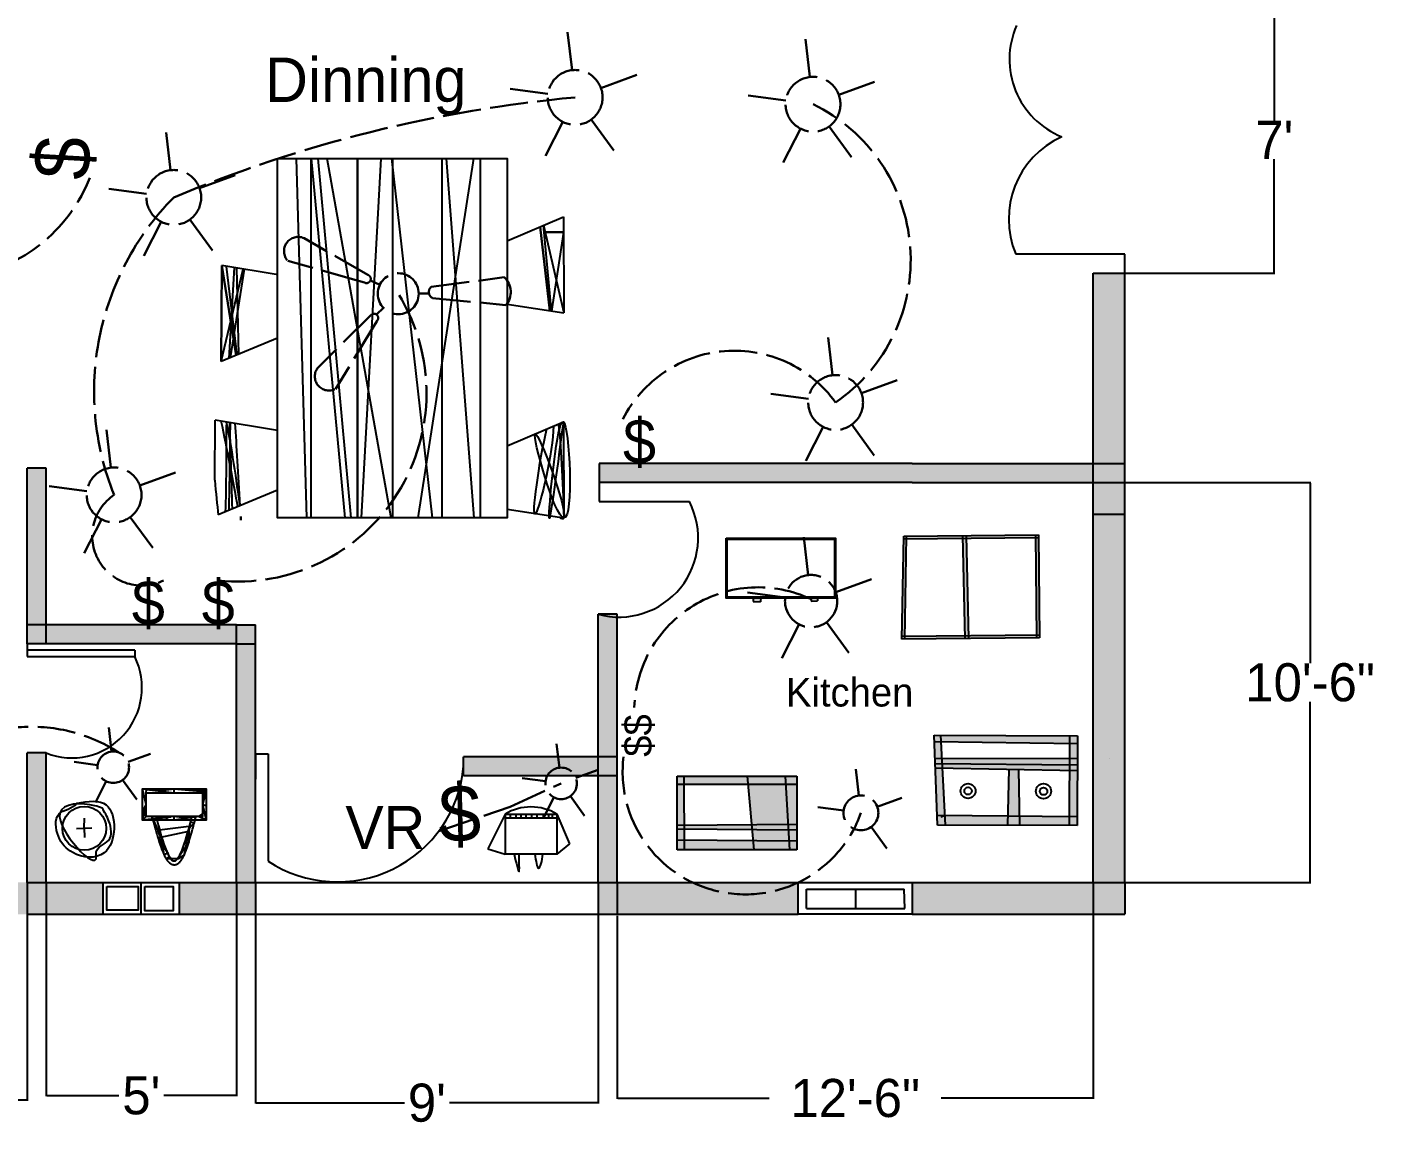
# Model space of a CAD drawing. Header units: inches. Extents: x 2878 to 3642, y 888 to 1528.
# Drawn here: x 3214.9 to 3641.9, y 888.1 to 1234.9 of the extents above; entities that cross this region are included whole.
import ezdxf

# ---------------------------------------------------------------- set-up
doc = ezdxf.new("R2010")
doc.units = ezdxf.units.IN
doc.header["$MEASUREMENT"] = 0
doc.linetypes.add('ACAD_ISO02W100', pattern=[15, 12, -3])
for name, color, linetype, plot in [('Civil Work', 7, 'Continuous', False), ('D & W', 2, 'Continuous', False), ('Interior Works', 6, 'Continuous', False), ('Text and Dimention', 3, 'Continuous', False)]:
    doc.layers.add(name, color=color, linetype=linetype, plot=plot)
doc.layers.add('Electric Work', color=1, linetype='ACAD_ISO02W100', lineweight=30, plot=False)
doc.dimstyles.get("Standard").update_dxf_attribs({"dimtxt": 12, "dimasz": 0.18, "dimexe": 0.18, "dimexo": 0.0625, "dimgap": 0.09, "dimtad": 0, "dimtih": 1, "dimtoh": 1, "dimdec": 0, "dimzin": 0, "dimdsep": 46, "dimlunit": 3, "dimtxsty": 'Standard', "dimcen": 0.09, "dimadec": 0, "dimazin": 0, "dimtfac": 1, "dimtdec": 0, "dimtofl": 0, "dimtmove": 0, "dimatfit": 3, "dimfxl": 1, "dimtolj": 1, "dimtzin": 0, "dimarcsym": 0})

# ---------------------------------------------------------------- blocks, each defined once
blk = doc.blocks.new('*D12')
at = {"layer": 'Defpoints', "color": 0, "transparency": 16777216}
for p in [(3046.93, 955.38), (3214.93, 955.38), (3214.93, 896.8)]:
    blk.add_point(p, dxfattribs=at)
at = {"layer": 'Text and Dimention', "color": 0, "lineweight": -2, "transparency": 16777216}
for p, q in [((3046.93, 955.31), (3046.93, 896.62)), ((3214.93, 955.31), (3214.93, 896.62)), ((3047.11, 896.8), (3119.84, 896.8)), ((3214.75, 896.8), (3142.02, 896.8))]:
    blk.add_line(p, q, dxfattribs=at)
at = {"layer": 'Text and Dimention', "color": 0, "transparency": 16777216}
for points in [[(3047.11, 896.83), (3047.11, 896.77), (3046.93, 896.8)], [(3214.75, 896.83), (3214.75, 896.77), (3214.93, 896.8)]]:
    blk.add_solid(points, dxfattribs=at)
at = {"layer": 'Text and Dimention', "color": 0, "transparency": 16777216, "insert": (3130.93, 896.8), "char_height": 12, "attachment_point": 5}
blk.add_mtext("\\A1;14'", dxfattribs=at)
blk = doc.blocks.new('*D13')
at = {"layer": 'Defpoints', "color": 0, "transparency": 16777216}
for p in [(3220.93, 955.38), (3280.93, 955.38), (3280.93, 898.25)]:
    blk.add_point(p, dxfattribs=at)
at = {"layer": 'Text and Dimention', "color": 0, "lineweight": -2, "transparency": 16777216}
for p, q in [((3220.93, 955.31), (3220.93, 898.07)), ((3280.93, 955.31), (3280.93, 898.07)), ((3221.11, 898.25), (3243.84, 898.25)), ((3280.75, 898.25), (3258.02, 898.25))]:
    blk.add_line(p, q, dxfattribs=at)
at = {"layer": 'Text and Dimention', "color": 0, "transparency": 16777216}
for points in [[(3221.11, 898.28), (3221.11, 898.22), (3220.93, 898.25)], [(3280.75, 898.28), (3280.75, 898.22), (3280.93, 898.25)]]:
    blk.add_solid(points, dxfattribs=at)
at = {"layer": 'Text and Dimention', "color": 0, "transparency": 16777216, "insert": (3250.93, 898.25), "char_height": 12, "attachment_point": 5}
blk.add_mtext("\\A1;5'", dxfattribs=at)
blk = doc.blocks.new('*D14')
at = {"layer": 'Defpoints', "color": 0, "transparency": 16777216}
for p in [(3286.93, 955.38), (3394.93, 955.38), (3394.93, 895.93)]:
    blk.add_point(p, dxfattribs=at)
at = {"layer": 'Text and Dimention', "color": 0, "lineweight": -2, "transparency": 16777216}
for p, q in [((3286.93, 955.31), (3286.93, 895.75)), ((3394.93, 955.31), (3394.93, 895.75)), ((3287.11, 895.93), (3333.84, 895.93)), ((3394.75, 895.93), (3348.02, 895.93))]:
    blk.add_line(p, q, dxfattribs=at)
at = {"layer": 'Text and Dimention', "color": 0, "transparency": 16777216}
for points in [[(3287.11, 895.96), (3287.11, 895.9), (3286.93, 895.93)], [(3394.75, 895.96), (3394.75, 895.9), (3394.93, 895.93)]]:
    blk.add_solid(points, dxfattribs=at)
at = {"layer": 'Text and Dimention', "color": 0, "transparency": 16777216, "insert": (3340.93, 895.93), "char_height": 12, "attachment_point": 5}
blk.add_mtext("\\A1;9'", dxfattribs=at)
blk = doc.blocks.new('*D15')
at = {"layer": 'Defpoints', "color": 0, "transparency": 16777216}
for p in [(3400.93, 954.98), (3550.93, 955.38), (3550.93, 897.4)]:
    blk.add_point(p, dxfattribs=at)
at = {"layer": 'Text and Dimention', "color": 0, "lineweight": -2, "transparency": 16777216}
for p, q in [((3400.93, 954.92), (3400.93, 897.22)), ((3550.93, 955.31), (3550.93, 897.22)), ((3401.11, 897.4), (3448.84, 897.4)), ((3550.75, 897.4), (3503.02, 897.4))]:
    blk.add_line(p, q, dxfattribs=at)
at = {"layer": 'Text and Dimention', "color": 0, "transparency": 16777216}
for points in [[(3401.11, 897.43), (3401.11, 897.37), (3400.93, 897.4)], [(3550.75, 897.43), (3550.75, 897.37), (3550.93, 897.4)]]:
    blk.add_solid(points, dxfattribs=at)
at = {"layer": 'Text and Dimention', "color": 0, "transparency": 16777216, "insert": (3475.93, 897.4), "char_height": 12, "attachment_point": 5}
blk.add_mtext('\\A1;12\'-6"', dxfattribs=at)
blk = doc.blocks.new('*D18')
at = {"layer": 'Defpoints', "color": 0, "transparency": 16777216}
for p in [(3560.93, 1241.38), (3560.93, 1157.38), (3608.01, 1157.38)]:
    blk.add_point(p, dxfattribs=at)
at = {"layer": 'Text and Dimention', "color": 0, "lineweight": -2, "transparency": 16777216}
for p, q in [((3560.99, 1241.38), (3608.19, 1241.38)), ((3608.01, 1241.2), (3608.01, 1205.47)), ((3608.01, 1157.56), (3608.01, 1193.29)), ((3560.99, 1157.38), (3608.19, 1157.38))]:
    blk.add_line(p, q, dxfattribs=at)
at = {"layer": 'Text and Dimention', "color": 0, "transparency": 16777216}
for points in [[(3607.98, 1241.2), (3608.04, 1241.2), (3608.01, 1241.38)], [(3607.98, 1157.56), (3608.04, 1157.56), (3608.01, 1157.38)]]:
    blk.add_solid(points, dxfattribs=at)
at = {"layer": 'Text and Dimention', "color": 0, "transparency": 16777216, "insert": (3608.01, 1199.38), "char_height": 12, "attachment_point": 5}
blk.add_mtext("\\A1;7'", dxfattribs=at)
blk = doc.blocks.new('*D19')
at = {"layer": 'Defpoints', "color": 0, "transparency": 16777216}
for p in [(3560.93, 1091.38), (3560.93, 965.38), (3619.3, 965.38)]:
    blk.add_point(p, dxfattribs=at)
at = {"layer": 'Text and Dimention', "color": 0, "lineweight": -2, "transparency": 16777216}
for p, q in [((3560.99, 1091.38), (3619.48, 1091.38)), ((3619.3, 1091.2), (3619.3, 1034.47)), ((3619.3, 965.56), (3619.3, 1022.29)), ((3560.99, 965.38), (3619.48, 965.38))]:
    blk.add_line(p, q, dxfattribs=at)
at = {"layer": 'Text and Dimention', "color": 0, "transparency": 16777216}
for points in [[(3619.27, 1091.2), (3619.33, 1091.2), (3619.3, 1091.38)], [(3619.27, 965.56), (3619.33, 965.56), (3619.3, 965.38)]]:
    blk.add_solid(points, dxfattribs=at)
at = {"layer": 'Text and Dimention', "color": 0, "transparency": 16777216, "insert": (3619.3, 1028.38), "char_height": 12, "attachment_point": 5}
blk.add_mtext('\\A1;10\'-6"', dxfattribs=at)

msp = doc.modelspace()

# ---------------------------------------------------------------- hatches: boundary and pattern name
at = {"layer": 'Civil Work'}
h = msp.add_hatch(color=256, dxfattribs=at)
h.dxf.hatch_style = 1
h.paths.add_polyline_path([(3560.93, 1157.38), (3550.93, 1157.38), (3550.93, 1097.38), (3560.93, 1097.38)])
h = msp.add_hatch(color=256, dxfattribs=at)
h.dxf.hatch_style = 1
h.paths.add_polyline_path([(3220.93, 1095.95), (3214.93, 1095.95), (3214.93, 1046.53), (3220.93, 1046.53)])
h.paths.add_polyline_path([(3280.93, 1046.53), (3220.93, 1046.53), (3220.93, 1040.53), (3280.93, 1040.53)])
h.paths.add_polyline_path([(3286.93, 1046.53), (3280.93, 1046.53), (3280.93, 1040.53), (3286.93, 1040.53)])
h.paths.add_polyline_path([(3220.93, 1046.53), (3214.93, 1046.53), (3214.93, 1040.53), (3220.93, 1040.53)])
h.paths.add_polyline_path([(3286.93, 1040.53), (3280.93, 1040.53), (3280.93, 965.38), (3286.93, 965.38)])
h.paths.add_polyline_path([(3220.93, 1006.18), (3214.93, 1006.18), (3214.93, 965.38), (3220.93, 965.38)])
h = msp.add_hatch(color=256, dxfattribs=at)
h.dxf.hatch_style = 1
h.paths.add_polyline_path([(3550.93, 1097.38), (3493.93, 1097.38), (3402.73, 1097.38), (3395.22, 1097.38), (3395.22, 1091.38), (3402.73, 1091.38), (3493.93, 1091.38), (3550.93, 1091.38)])
h = msp.add_hatch(color=256, dxfattribs=at)
h.dxf.hatch_style = 1
h.paths.add_polyline_path([(3560.93, 1091.38), (3550.93, 1091.38), (3550.93, 1081.38), (3560.93, 1081.38)])
h.paths.add_polyline_path([(3560.93, 1097.38), (3550.93, 1097.38), (3550.93, 1091.38), (3560.93, 1091.38)])
h = msp.add_hatch(color=256, dxfattribs=at)
h.dxf.hatch_style = 1
h.paths.add_polyline_path([(3560.93, 1081.38), (3550.93, 1081.38), (3550.93, 965.38), (3550.93, 955.38), (3560.93, 955.38), (3560.93, 965.38)])
h = msp.add_hatch(color=256, dxfattribs=at)
h.dxf.hatch_style = 1
h.paths.add_polyline_path([(3400.93, 1036.35), (3400.93, 1049.87), (3394.93, 1049.87), (3394.93, 1036.35), (3394.93, 1004.98), (3400.93, 1004.98)])
h.paths.add_polyline_path([(3394.93, 1004.98), (3352.51, 1004.98), (3352.51, 998.98), (3394.93, 998.98)])
h.paths.add_polyline_path([(3400.93, 1004.98), (3394.93, 1004.98), (3394.93, 998.98), (3400.93, 998.98)])
h.paths.add_polyline_path([(3400.93, 998.98), (3394.93, 998.98), (3394.93, 965.38), (3400.93, 965.38)])
h.paths.add_polyline_path([(3400.93, 965.38), (3394.93, 965.38), (3394.93, 955.38), (3400.93, 955.38)])
h = msp.add_hatch(color=256, dxfattribs=at)
h.dxf.hatch_style = 1
h.paths.add_polyline_path([(3457.93, 965.38), (3400.93, 965.38), (3400.93, 955.38), (3457.93, 955.38)])
h.paths.add_polyline_path([(3550.93, 965.38), (3493.93, 965.38), (3493.93, 955.38), (3550.93, 955.38)])
h.paths.add_polyline_path([(3214.93, 965.38), (3148.93, 965.38), (3148.93, 955.38), (3214.93, 955.38)])
h.paths.add_polyline_path([(3112.93, 965.38), (3046.93, 965.38), (3046.93, 955.38), (3112.93, 955.38)])
h = msp.add_hatch(color=256, dxfattribs=at)
h.dxf.hatch_style = 1
h.paths.add_polyline_path([(3238.93, 965.38), (3220.93, 965.38), (3220.93, 955.38), (3238.93, 955.38)])
h.paths.add_polyline_path([(3280.93, 965.38), (3262.93, 965.38), (3262.93, 955.38), (3280.93, 955.38)])
h.paths.add_polyline_path([(3220.93, 965.38), (3214.93, 965.38), (3214.93, 955.38), (3220.93, 955.38)])
h.paths.add_polyline_path([(3286.93, 965.38), (3280.93, 965.38), (3280.93, 955.38), (3286.93, 955.38)])
at = {"layer": 'Interior Works'}
h = msp.add_hatch(color=6, dxfattribs=at)
h.dxf.hatch_style = 1
h.paths.add_polyline_path([(3435.25, 1054.96), (3469.67, 1054.96), (3469.67, 1073.83), (3435.25, 1073.83)])
h.paths.add_polyline_path([(3435.55, 1055.26), (3469.37, 1055.26), (3469.37, 1073.53), (3435.55, 1073.53)], flags=16)
h = msp.add_hatch(color=6, dxfattribs=at)
h.dxf.hatch_style = 1
h.paths.add_polyline_path([(3533.09, 1043.31), (3491.57, 1042.91), (3491.55, 1042.02), (3533.1, 1042.42)])
h.paths.add_polyline_path([(3533.68, 1074.04), (3532.79, 1074.03), (3533.09, 1043.31), (3533.98, 1043.32)])
h.paths.add_polyline_path([(3533.98, 1043.32), (3533.09, 1043.31), (3533.1, 1042.42), (3533.99, 1042.43)])
h.paths.add_polyline_path([(3491.57, 1042.91), (3490.68, 1042.9), (3490.66, 1042.01), (3491.55, 1042.02)])
h.paths.add_polyline_path([(3492.1, 1073.64), (3491.21, 1073.63), (3490.68, 1042.9), (3491.57, 1042.91)])
h.paths.add_polyline_path([(3532.78, 1074.92), (3492.12, 1074.53), (3492.1, 1073.64), (3532.79, 1074.03)])
h.paths.add_polyline_path([(3492.12, 1074.53), (3491.23, 1074.52), (3491.21, 1073.63), (3492.1, 1073.64)])
h.paths.add_polyline_path([(3533.67, 1074.93), (3532.78, 1074.92), (3532.79, 1074.03), (3533.68, 1074.04)])
h = msp.add_hatch(color=6, dxfattribs=at)
h.dxf.hatch_style = 1
h.paths.add_polyline_path([(3510.96, 1073.82), (3509.77, 1073.81), (3510.46, 1043.09), (3511.65, 1043.1)])
h = msp.add_hatch(color=6, dxfattribs=at)
h.dxf.hatch_style = 1
h.paths.add_polyline_path([(3446.1, 1053.76), (3446.17, 1054.96), (3443.8, 1054.96), (3443.78, 1053.9)])
h.paths.add_polyline_path([(3464.04, 1054.1), (3464.05, 1054.96), (3461.97, 1054.96), (3462.04, 1054.06)])
h = msp.add_hatch(color=6, dxfattribs=at)
h.dxf.hatch_style = 1
h.paths.add_polyline_path([(3543.59, 1011.62), (3502.87, 1011.79), (3502.98, 1009.8), (3543.58, 1009.16)])
h.paths.add_polyline_path([(3502.87, 1011.79), (3500.84, 1011.8), (3500.91, 1009.84), (3502.98, 1009.8)])
h.paths.add_polyline_path([(3545.99, 1011.61), (3543.59, 1011.62), (3543.58, 1009.16), (3545.98, 1009.12)])
h.paths.add_polyline_path([(3545.98, 1009.12), (3543.58, 1009.16), (3543.56, 1004.44), (3545.96, 1004.43)])
h.paths.add_polyline_path([(3545.94, 1000.7), (3543.54, 1000.75), (3543.48, 986.19), (3545.89, 986.17)])
h.paths.add_polyline_path([(3503.42, 1001.5), (3501.23, 1001.54), (3501.79, 986.59), (3504.22, 986.56)])
h.paths.add_polyline_path([(3502.98, 1009.8), (3500.91, 1009.84), (3501.11, 1004.57), (3503.26, 1004.56)])
h = msp.add_hatch(color=6, dxfattribs=at)
h.dxf.hatch_style = 1
h.paths.add_polyline_path([(3545.96, 1004.43), (3501.11, 1004.57), (3501.17, 1002.92), (3545.95, 1002.49)])
h.paths.add_polyline_path([(3545.95, 1002.49), (3501.17, 1002.92), (3501.23, 1001.54), (3545.94, 1000.7)])
h = msp.add_hatch(color=6, dxfattribs=at)
h.dxf.hatch_style = 1
h.paths.add_polyline_path([(3527.67, 986.34), (3524.13, 986.38), (3524.07, 983.37), (3527.73, 983.36)])
h.paths.add_polyline_path([(3524.13, 986.38), (3501.79, 986.59), (3501.91, 983.46), (3524.07, 983.37)])
h.paths.add_polyline_path([(3545.89, 986.17), (3527.67, 986.34), (3527.73, 983.36), (3545.87, 983.29)])
h.paths.add_polyline_path([(3527.37, 1001.05), (3524.4, 1001.1), (3524.13, 986.38), (3527.67, 986.34)])
h = msp.add_hatch(color=6, dxfattribs=at)
h.dxf.hatch_style = 1
h.paths.add_polyline_path([(3453.87, 998.9), (3421.92, 998.9), (3421.93, 996.31), (3454.02, 996.36)])
h.paths.add_polyline_path([(3421.92, 998.9), (3419.85, 998.9), (3419.85, 996.31), (3421.93, 996.31)])
h.paths.add_polyline_path([(3421.93, 996.31), (3419.85, 996.31), (3419.85, 978.78), (3422.01, 978.76)])
h.paths.add_polyline_path([(3422.01, 978.76), (3419.85, 978.78), (3419.85, 975.66), (3422.03, 975.66)])
h.paths.add_polyline_path([(3455.05, 978.5), (3422.01, 978.76), (3422.03, 975.66), (3455.22, 975.66)])
h.paths.add_polyline_path([(3457.56, 996.36), (3454.02, 996.36), (3455.05, 978.5), (3457.56, 978.48)])
h.paths.add_polyline_path([(3457.56, 998.9), (3453.87, 998.9), (3454.02, 996.36), (3457.56, 996.36)])
h.paths.add_polyline_path([(3457.56, 978.48), (3455.05, 978.5), (3455.22, 975.66), (3457.56, 975.66)])
h = msp.add_hatch(color=6, dxfattribs=at)
h.dxf.hatch_style = 1
h.paths.add_polyline_path([(3454.02, 996.36), (3442.13, 996.34), (3443.23, 983.68), (3454.75, 983.78)])
h.paths.add_polyline_path([(3454.75, 983.78), (3443.23, 983.68), (3443.37, 982.08), (3454.85, 981.99)])
h.paths.add_polyline_path([(3454.85, 981.99), (3443.37, 982.08), (3443.68, 978.59), (3455.05, 978.5)])
h = msp.add_hatch(color=256, dxfattribs=at)
h.dxf.hatch_style = 1
edge = h.paths.add_edge_path(flags=0)
edge.add_spline(control_points=[(3266.6, 985.02), (3266.7, 985.42), (3266.8, 985.81), (3266.9, 986.21)], knot_values=[162.324019, 162.324019, 162.324019, 162.324019, 166.66392, 166.66392, 166.66392, 166.66392], degree=3, periodic=0)
edge.add_line((3266.9, 986.21), (3255.52, 986.21))
edge.add_spline(control_points=[(3255.52, 986.21), (3255.62, 985.81), (3255.73, 985.42), (3255.83, 985.02)], knot_values=[7.38192, 7.38192, 7.38192, 7.38192, 11.723702, 11.723702, 11.723702, 11.723702], degree=3, periodic=0)
edge.add_line((3255.83, 985.02), (3266.6, 985.02))
h.paths.add_polyline_path([(3254.75, 985.02), (3254.37, 985.91), (3254.48, 985.46), (3254.6, 985.02)])
h = msp.add_hatch(color=6, dxfattribs=at)
h.dxf.hatch_style = 1
h.paths.add_polyline_path([(3421.99, 983.5), (3422, 982.24), (3443.37, 982.08), (3443.23, 983.68)])

# ---------------------------------------------------------------- linework, layer by layer
at = {"layer": 'Civil Work'}
for p, q in [((3550.93, 965.38), (3550.93, 1157.38)), ((3550.93, 1157.38), (3560.93, 1157.38)), ((3560.93, 965.38), (3560.93, 1157.38)), ((3214.93, 1040.53), (3214.93, 1095.95)), ((3220.93, 1095.95), (3214.93, 1095.95)), ((3220.93, 1040.53), (3220.93, 1095.95)), ((3402.73, 1097.38), (3395.22, 1097.38)), ((3395.22, 1097.38), (3395.22, 1091.38)), ((3493.93, 1097.38), (3402.73, 1097.38)), ((3493.93, 1097.38), (3550.93, 1097.38)), ((3550.93, 1097.38), (3560.93, 1097.38)), ((3402.73, 1091.38), (3395.22, 1091.38)), ((3493.93, 1091.38), (3402.73, 1091.38)), ((3493.93, 1091.38), (3550.93, 1091.38)), ((3550.93, 1091.38), (3560.93, 1091.38)), ((3550.93, 1081.38), (3560.93, 1081.38)), ((3280.93, 1046.53), (3214.93, 1046.53)), ((3280.93, 965.38), (3280.93, 1046.53)), ((3280.93, 1046.53), (3286.93, 1046.53)), ((3286.93, 965.38), (3286.93, 1046.53)), ((3394.93, 1036.35), (3394.93, 1049.87)), ((3400.93, 1049.87), (3394.93, 1049.87)), ((3400.93, 1036.35), (3400.93, 1049.87)), ((3280.93, 1040.53), (3214.93, 1040.53)), ((3280.93, 1040.53), (3286.93, 1040.53)), ((3394.93, 965.38), (3394.93, 1036.35)), ((3400.93, 965.38), (3400.93, 1036.35)), ((3214.93, 965.38), (3214.93, 1006.18)), ((3220.93, 1006.18), (3214.93, 1006.18)), ((3220.93, 965.38), (3220.93, 1006.18)), ((3400.93, 1004.98), (3352.51, 1004.98)), ((3352.51, 998.98), (3352.51, 1004.98)), ((3400.93, 998.98), (3352.51, 998.98)), ((3214.93, 965.38), (3214.93, 955.38)), ((3214.93, 965.38), (3238.93, 965.38)), ((3220.93, 965.38), (3220.93, 955.38)), ((3238.93, 955.38), (3238.93, 965.38)), ((3262.93, 965.38), (3457.93, 965.38)), ((3262.93, 955.38), (3262.93, 965.38)), ((3280.93, 965.38), (3280.93, 955.38)), ((3286.93, 965.38), (3286.93, 955.38)), ((3394.93, 965.38), (3394.93, 955.38)), ((3400.93, 965.38), (3400.93, 955.38)), ((3493.93, 965.38), (3550.93, 965.38)), ((3550.93, 965.38), (3550.93, 955.38)), ((3550.93, 965.38), (3560.93, 965.38)), ((3560.93, 965.38), (3560.93, 955.38)), ((3214.93, 955.38), (3238.93, 955.38)), ((3262.93, 955.38), (3457.93, 955.38)), ((3493.93, 955.38), (3550.93, 955.38)), ((3550.93, 955.38), (3560.93, 955.38))]:
    msp.add_line(p, q, dxfattribs=at)
at = {"layer": 'D & W'}
for p, q in [((3560.93, 1163.38), (3526.51, 1163.38)), ((3560.93, 1157.38), (3560.93, 1163.38)), ((3395.22, 1091.38), (3395.22, 1085.38)), ((3395.22, 1085.38), (3423.69, 1085.38)), ((3214.93, 1040.53), (3214.93, 1036.53)), ((3248.92, 1038.53), (3214.93, 1038.53)), ((3248.92, 1038.53), (3248.84, 1036.53)), ((3214.93, 1036.53), (3248.84, 1036.53)), ((3286.93, 1005.95), (3286.93, 997.95)), ((3286.93, 1005.95), (3290.93, 1005.95)), ((3290.93, 1005.95), (3290.93, 972.08)), ((3238.93, 955.38), (3238.93, 965.38)), ((3238.93, 965.38), (3250.93, 965.38)), ((3250.93, 955.38), (3250.93, 965.38)), ((3250.93, 965.38), (3250.93, 965.38)), ((3250.93, 965.38), (3262.93, 965.38)), ((3262.93, 955.38), (3262.93, 965.38)), ((3457.93, 955.38), (3457.93, 965.38)), ((3457.93, 965.38), (3493.93, 965.38)), ((3457.93, 955.38), (3457.93, 965.38)), ((3493.93, 965.38), (3493.93, 955.38)), ((3460.62, 957.2), (3460.62, 963.28)), ((3460.62, 963.28), (3491.32, 963.28)), ((3476.1, 957.2), (3476.1, 963.28)), ((3491.57, 957.2), (3491.32, 963.28)), ((3460.62, 957.2), (3491.57, 957.2)), ((3238.93, 955.38), (3250.93, 955.38)), ((3250.93, 955.38), (3262.93, 955.38)), ((3493.93, 955.38), (3457.93, 955.38))]:
    msp.add_line(p, q, dxfattribs=at)
for points in [[(3240.05, 964.1), (3249.95, 964.1), (3249.95, 956.68), (3240.05, 956.68)], [(3252.01, 964.14), (3260.93, 964.14), (3260.93, 956.49), (3252.01, 956.49)]]:
    msp.add_lwpolyline(points, close=True, dxfattribs=at)
for centre, radius, start, end in [((3195.23, 1220.03), 29.04, 47.2942, 208.0462), ((3550.78, 1224.73), 26.25, 156.0779, 248.1743), ((3552.84, 1174.39), 28.53, 114.4662, 202.7036), ((3401.47, 1073.97), 24.97, 254.8121, 27.1765), ((3229.03, 1026.74), 22.1, 248.4817, 26.3155), ((3312.75, 1005.5), 39.92, 236.8647, 354.9403)]:
    msp.add_arc(centre, radius, start, end, dxfattribs=at)
at = {"layer": 'Electric Work', "color": 0}
for p, q in [((3386.67, 1221.33), (3385.15, 1234.4)), ((3461.64, 1219.17), (3460.12, 1232.25)), ((3395.79, 1215.7), (3407.97, 1220.13)), ((3470.76, 1213.54), (3482.94, 1217.98)), ((3379.09, 1213.89), (3366.24, 1215.6)), ((3454.06, 1211.73), (3441.21, 1213.45)), ((3383.73, 1205.04), (3377.83, 1193.49)), ((3392.75, 1205.75), (3400.56, 1195.04)), ((3260.16, 1189.81), (3258.65, 1202.89)), ((3458.7, 1202.89), (3452.8, 1191.34)), ((3467.72, 1203.6), (3475.53, 1192.89)), ((3269.28, 1184.18), (3281.47, 1188.62)), ((3252.59, 1182.37), (3239.74, 1184.09)), ((3257.23, 1173.53), (3251.33, 1161.98)), ((3266.25, 1174.24), (3274.05, 1163.53)), ((3322.33, 1156.81), (3302.22, 1168.4)), ((3319.43, 1154.91), (3297.1, 1161.26)), ((3321.29, 1154.38), (3319.43, 1154.91)), ((3326.08, 1153.64), (3323.12, 1155.03)), ((3342.32, 1153.04), (3365.34, 1156.07)), ((3338.36, 1150.95), (3341.58, 1150.98)), ((3342.74, 1149.51), (3365.86, 1147.32)), ((3327.27, 1146.41), (3325.07, 1144.3)), ((3323.15, 1144.01), (3306.64, 1127.69)), ((3324.22, 1140.71), (3312.17, 1120.86)), ((3325.22, 1142.36), (3324.22, 1140.71)), ((3468.75, 1125.21), (3467.24, 1138.29)), ((3477.87, 1119.58), (3490.06, 1124.01)), ((3461.18, 1117.77), (3448.33, 1119.49)), ((3241.35, 1096.08), (3239.84, 1109.15)), ((3465.82, 1108.92), (3459.92, 1097.38)), ((3474.84, 1109.64), (3482.64, 1098.92)), ((3250.47, 1090.44), (3262.66, 1094.88)), ((3233.78, 1088.63), (3220.93, 1090.35)), ((3247.44, 1080.5), (3255.25, 1069.79)), ((3238.42, 1079.79), (3232.52, 1068.24)), ((3461.09, 1062.25), (3459.64, 1074.71)), ((3469.78, 1056.88), (3481.4, 1061.11)), ((3453.87, 1055.15), (3441.62, 1056.79)), ((3458.29, 1046.72), (3452.67, 1035.71)), ((3466.89, 1047.4), (3474.33, 1037.19)), ((3241.52, 1006.64), (3240.65, 1014.16)), ((3382.68, 1001.55), (3381.8, 1009.07)), ((3246.76, 1003.4), (3253.77, 1005.95)), ((3237.16, 1002.36), (3229.77, 1003.35)), ((3387.92, 998.31), (3394.93, 1000.86)), ((3477.11, 992.78), (3476.15, 1001.08)), ((3239.83, 997.28), (3236.44, 990.63)), ((3245.02, 997.68), (3249.51, 991.52)), ((3378.32, 997.27), (3370.93, 998.26)), ((3380.99, 992.18), (3377.6, 985.54)), ((3386.18, 992.59), (3390.66, 986.43)), ((3482.9, 989.2), (3490.64, 992.02)), ((3472.3, 988.05), (3464.14, 989.14)), ((3502.87, 986.07), (3504.24, 986.56)), ((3480.98, 982.89), (3485.93, 976.08))]:
    msp.add_line(p, q, dxfattribs=at)
at = {"layer": 'Electric Work'}
for p, q in [((3367.17, 989.19), (3383.25, 996.61)), ((3344.7, 981.57), (3367.17, 989.19))]:
    msp.add_line(p, q, dxfattribs=at)
at = {"layer": 'Electric Work', "color": 5}
for centre, radius in [((3387.66, 1212.74), 8.64), ((3462.63, 1210.59), 8.64), ((3261.16, 1181.23), 8.64), ((3331.91, 1150.89), 6.45), ((3469.75, 1116.62), 8.64), ((3242.35, 1087.49), 8.64), ((3462.04, 1054.06), 8.24), ((3242.09, 1001.7), 4.97), ((3383.25, 996.61), 4.97), ((3477.74, 987.32), 5.49)]:
    msp.add_circle(centre, radius, dxfattribs=at)
at = {"layer": 'Electric Work'}
for centre, radius, start, end in [((3426.74, 786.21), 428.32, 95.2351, 112.7427), ((3438.95, 1161.54), 54.46, 304.4409, 64.224), ((3187.8, 1205.97), 50.44, 226.3002, 338.3643), ((3323.17, 1120.03), 87.13, 135.3796, 201.9295), ((3281.4, 1119.61), 59.41, 263.9727, 31.7616), ((3437.84, 1093.55), 39.38, 35.8647, 153.0895), ((3251.06, 1074.55), 15.6, 123.9383, 296.0506), ((3445.35, 1019.3), 39.08, 64.7896, 178.2434), ((3216.24, 963.41), 51.03, 57.3978, 131.912), ((3441.31, 1000.3), 38.68, 173.0168, 340.399)]:
    msp.add_arc(centre, radius, start, end, dxfattribs=at)
at = {"layer": 'Electric Work', "color": 0}
for centre, radius, start, end in [((3300.39, 1164.3), 4.49, 65.9776, 222.7568), ((3321.9, 1155.56), 1.33, 242.5399, 70.9902), ((3343.64, 1151.41), 2.1, 128.9764, 244.5893), ((3361.01, 1151.43), 6.35, 319.7642, 46.9945), ((3324.25, 1143.26), 1.33, 317.1537, 145.604), ((3310.11, 1124.84), 4.49, 140.5914, 297.3706)]:
    msp.add_arc(centre, radius, start, end, dxfattribs=at)
at = {"layer": 'Interior Works'}
for p, q in [((3299.72, 1193.49), (3302.94, 1080.25)), ((3304.43, 1080.25), (3304.43, 1193.49)), ((3304.43, 1193.49), (3315.08, 1080.25)), ((3306.58, 1193.49), (3316.93, 1080.25)), ((3329.63, 1080.25), (3309.53, 1193.49)), ((3319.04, 1193.49), (3319.04, 1080.25)), ((3319.04, 1080.25), (3319.04, 1193.49)), ((3320.31, 1080.25), (3326.53, 1193.49)), ((3329.83, 1193.49), (3342.58, 1080.25)), ((3330.06, 1193.49), (3330.06, 1080.25)), ((3355.58, 1193.49), (3338.11, 1080.25)), ((3345.74, 1080.25), (3345.74, 1193.49)), ((3346.96, 1193.49), (3355.71, 1080.25)), ((3357.84, 1080.25), (3357.84, 1193.49)), ((3366.24, 1167.54), (3383.94, 1175.12)), ((3383.94, 1175.12), (3384.09, 1144.84)), ((3376.65, 1172), (3379.63, 1145.52)), ((3379.63, 1145.52), (3376.65, 1172)), ((3377.73, 1172.46), (3384.09, 1144.84)), ((3380.2, 1145.43), (3377.73, 1172.46)), ((3378.24, 1170.25), (3383.97, 1170.28)), ((3383.97, 1170.25), (3378.24, 1170.25)), ((3383.97, 1170.28), (3380.2, 1145.43)), ((3276.1, 1129.48), (3276.26, 1159.75)), ((3276.26, 1159.75), (3276.1, 1129.48)), ((3276.1, 1129.48), (3283.04, 1158.65)), ((3276.26, 1159.75), (3280.86, 1131.46)), ((3280.86, 1131.46), (3276.26, 1159.75)), ((3276.26, 1159.75), (3276.26, 1159.75)), ((3281.09, 1131.55), (3277.78, 1159.5)), ((3278.58, 1130.51), (3280.27, 1159.1)), ((3283.33, 1158.6), (3278.89, 1130.64)), ((3280.94, 1158.99), (3281.59, 1131.76)), ((3293.88, 1136.87), (3276.1, 1129.48)), ((3274.1, 1092.14), (3274.2, 1111.02)), ((3366.24, 1102.94), (3383.94, 1110.52)), ((3383.94, 1110.52), (3384.09, 1080.25)), ((3293.88, 1089), (3275.18, 1081.22)), ((3490.66, 1042.01), (3491.23, 1074.52)), ((3491.23, 1074.52), (3533.67, 1074.93)), ((3491.24, 1073.63), (3533.68, 1074.04)), ((3491.55, 1041.99), (3492.12, 1074.5)), ((3509.75, 1074.7), (3510.48, 1042.2)), ((3510.94, 1074.71), (3511.67, 1042.21)), ((3532.78, 1074.92), (3533.1, 1042.42)), ((3533.67, 1074.93), (3533.99, 1042.43)), ((3443.8, 1055.26), (3443.78, 1053.9)), ((3446.19, 1055.26), (3446.1, 1053.76)), ((3461.95, 1055.26), (3462.04, 1054.06)), ((3464.06, 1055.26), (3464.04, 1054.1)), ((3443.78, 1053.9), (3446.1, 1053.76)), ((3462.04, 1054.06), (3464.04, 1054.1)), ((3533.98, 1043.32), (3490.66, 1042.9)), ((3533.99, 1042.43), (3490.66, 1042.01)), ((3500.84, 1011.8), (3545.99, 1011.61)), ((3501.91, 983.46), (3500.84, 1011.8)), ((3500.91, 1009.84), (3545.98, 1009.12)), ((3504.38, 983.45), (3502.87, 1011.79)), ((3543.47, 983.3), (3543.59, 1011.62)), ((3545.99, 1011.61), (3545.87, 983.29)), ((3501.11, 1004.57), (3545.96, 1004.43)), ((3556.1, 1004.4), (3556.1, 1004.4)), ((3501.17, 1002.92), (3545.95, 1002.49)), ((3501.23, 1001.54), (3545.94, 1000.7)), ((3524.07, 983.37), (3524.4, 1001.1)), ((3527.37, 1001.05), (3527.73, 983.36)), ((3419.85, 998.9), (3457.56, 998.9)), ((3419.85, 975.66), (3419.85, 998.9)), ((3419.85, 996.31), (3457.56, 996.36)), ((3421.92, 998.9), (3422.03, 975.66)), ((3441.91, 998.9), (3443.93, 975.66)), ((3453.87, 998.9), (3455.22, 975.66)), ((3457.56, 998.9), (3457.56, 975.66)), ((3365.56, 986.94), (3360.18, 975.97)), ((3365.56, 986.94), (3365.56, 974.33)), ((3367.17, 986.94), (3367.17, 985.77)), ((3369.12, 985.77), (3369.12, 986.94)), ((3370.55, 986.94), (3370.55, 985.77)), ((3372.27, 985.77), (3372.27, 986.94)), ((3373.93, 986.94), (3373.93, 985.77)), ((3375.71, 985.77), (3375.71, 986.94)), ((3377.6, 986.94), (3377.6, 985.77)), ((3379.32, 985.77), (3379.32, 986.94)), ((3380.46, 986.94), (3380.46, 985.77)), ((3381.92, 986.94), (3385.89, 977.6)), ((3501.79, 986.59), (3545.89, 986.17)), ((3230.51, 982.44), (3235.28, 982.63)), ((3232.89, 982.63), (3233.01, 985.69)), ((3232.89, 982.63), (3233.01, 979.56)), ((3256.67, 981.99), (3266.74, 983.21)), ((3419.85, 983.48), (3457.56, 983.8)), ((3419.85, 982.26), (3457.56, 981.97)), ((3545.87, 983.29), (3501.91, 983.46)), ((3257.08, 979.67), (3265.88, 981.54)), ((3419.85, 978.78), (3457.56, 978.48)), ((3360.18, 975.97), (3365.56, 974.33)), ((3385.89, 977.6), (3381.92, 974.33)), ((3457.56, 975.66), (3419.85, 975.66))]:
    msp.add_line(p, q, dxfattribs=at)
for points in [[(3293.88, 1193.49), (3366.24, 1193.49), (3366.24, 1080.25), (3293.88, 1080.25)], [(3435.25, 1073.83), (3469.67, 1073.83), (3469.67, 1054.96), (3435.25, 1054.96)], [(3435.55, 1073.53), (3469.37, 1073.53), (3469.37, 1055.26), (3435.55, 1055.26)], [(3251.26, 994.85), (3271.36, 994.85), (3271.36, 985.02), (3251.26, 985.02)], [(3252.45, 993.66), (3270.18, 993.66), (3270.18, 986.21), (3252.45, 986.21)]]:
    msp.add_lwpolyline(points, close=True, dxfattribs=at)
for points in [[(3294.08, 1156.86), (3276.26, 1159.75)], [(3366.24, 1147.55), (3384.09, 1144.84)], [(3293.88, 1107.83), (3274.2, 1111.02)], [(3366.24, 1082.96), (3384.09, 1080.25)], [(3271.36, 994.85), (3270.18, 989.94), (3271.36, 985.02), (3268.93, 986.21), (3261.31, 985.02), (3261.31, 986.21), (3251.26, 985.02), (3252.45, 989.94), (3251.26, 994.85), (3261.31, 993.66), (3261.31, 994.85), (3268.28, 994.22), (3269.98, 994.22), (3270.52, 994.22), (3270.77, 992.39), (3270.18, 989.94), (3270.77, 987.48), (3268.93, 986.21), (3265.12, 985.62), (3265.12, 985.62), (3261.31, 986.21), (3255.69, 985.55), (3258.5, 985.88), (3260.25, 986.09), (3258.88, 985.62), (3258.88, 985.02), (3251.26, 985.02), (3252.45, 986.21), (3251.26, 987.4), (3252.45, 989.94), (3252.45, 993.66), (3252.57, 994.69), (3256.28, 994.25), (3261.31, 994.85), (3264.8, 994.54), (3268.28, 994.22), (3270.25, 994.22), (3271.36, 994.22), (3270.18, 989.94), (3271.36, 989.65), (3271.36, 985.02)], [(3365.56, 986.94), (3381.92, 986.94), (3381.92, 974.33), (3365.56, 974.33)], [(3265.32, 978.64), (3264.41, 973.98), (3262.57, 972.81), (3258.79, 972.81), (3259.8, 973.43), (3259.8, 973.43), (3254.37, 985.91), (3257.08, 979.67), (3256.19, 979.4), (3259.3, 974.59), (3258.13, 974.05), (3257.74, 976.99)], [(3267.6, 984.13), (3265.88, 982.28), (3265.88, 977.98), (3262.34, 972.81)], [(3267.07, 984.27), (3267.6, 984.13), (3266.45, 984.43), (3265.32, 978.64)], [(3365.56, 985.77), (3381.92, 985.77)]]:
    msp.add_lwpolyline(points, dxfattribs=at)
for centre, radius in [((3511.49, 994.21), 2.35), ((3511.49, 994.21), 1.16), ((3535.28, 994.14), 2.39), ((3535.28, 994.14), 1.19), ((3535.28, 994.14), 1.19), ((3535.28, 994.14), 1.19), ((3535.28, 994.14), 1.19), ((3232.99, 982.44), 6.9)]:
    msp.add_circle(centre, radius, dxfattribs=at)
msp.add_arc((3373.74, 973.18), 16.01, 59.2599, 120.7401, dxfattribs=at)
for points in [[(3281.35, 1083.79), (3280.12, 1090.17), (3277.94, 1102.29), (3276.13, 1110.71)], [(3277.49, 1082.19), (3277.76, 1089.84), (3277.8, 1101.26), (3277.83, 1110.43)], [(3277.69, 1110.45), (3279.1, 1104.06), (3281.04, 1090.94), (3281.9, 1084.02)], [(3278.92, 1110.25), (3278.76, 1102.1), (3278.69, 1090.54), (3278.49, 1082.6)], [(3278.7, 1110.29), (3278.96, 1102.72), (3279.26, 1093.06), (3279.56, 1083.05)], [(3282.08, 1084.09), (3281.53, 1093.85), (3280.99, 1103.25), (3280.52, 1110)], [(3382.36, 1109.84), (3383.23, 1103.87), (3383.66, 1092.06), (3384.09, 1080.25)], [(3274.1, 1092.14), (3274.44, 1088.13), (3274.81, 1084.33), (3275.18, 1081.22)], [(3282.33, 1079.56), (3282.31, 1079.95), (3282.29, 1080.34), (3282.27, 1080.74)], [(3282.27, 1080.74), (3282.32, 1080.11), (3282.35, 1079.7), (3282.33, 1079.56)]]:
    msp.add_open_spline(points, degree=3, dxfattribs=at)
for points, knots in [([(3383.94, 1110.52), (3381.66, 1093.45), (3377.09, 1059.31), (3384.48, 1138.27), (3388.69, 1052.87), (3367.02, 1131.6), (3386.82, 1079.06), (3383.39, 1079.86), (3382.71, 1080.46)], [0, 0, 0, 0, 29.906896, 59.813792, 90.085447, 118.055186, 146.024925, 150.817907, 150.817907, 150.817907, 150.817907]), ([(3380.79, 1109.17), (3380.9, 1101.48), (3371.41, 1062.86), (3376.38, 1098.65), (3378.73, 1108.29)], [188.489894, 188.489894, 188.489894, 188.489894, 211.813878, 237.966065, 237.966065, 237.966065, 237.966065]), ([(3254.37, 985.91), (3254.64, 984.88), (3254.92, 983.85), (3255.56, 981.51), (3255.94, 980.21), (3256.69, 977.79), (3257.06, 976.67), (3257.66, 975.11), (3257.88, 974.59), (3258.33, 973.62), (3258.55, 973.19), (3258.94, 972.56), (3259.09, 972.34), (3259.42, 971.93), (3259.59, 971.75), (3259.92, 971.47), (3260.06, 971.36), (3260.38, 971.18), (3260.55, 971.1), (3260.89, 971.01), (3261.05, 970.98), (3261.32, 970.97), (3261.44, 970.97), (3261.67, 971), (3261.79, 971.03), (3262.06, 971.11), (3262.21, 971.18), (3262.49, 971.34), (3262.62, 971.43), (3262.85, 971.62), (3262.96, 971.72), (3263.26, 972.04), (3263.44, 972.27), (3263.78, 972.78), (3263.94, 973.05), (3264.25, 973.64), (3264.4, 973.95), (3264.82, 974.92), (3265.1, 975.63), (3265.63, 977.18), (3265.9, 978.02), (3266.43, 979.79), (3266.69, 980.72), (3267.32, 983.05), (3267.69, 984.48), (3268.06, 985.92)], [7.38192, 7.38192, 7.38192, 7.38192, 18.604382, 18.604382, 33.806327, 33.806327, 49.008272, 49.008272, 57.659562, 57.659562, 66.310852, 66.310852, 71.572612, 71.572612, 76.834372, 76.834372, 80.323823, 80.323823, 83.813273, 83.813273, 86.573263, 86.573263, 88.563479, 88.563479, 90.553695, 90.553695, 93.624412, 93.624412, 96.695129, 96.695129, 99.765846, 99.765846, 105.665054, 105.665054, 111.564262, 111.564262, 117.463469, 117.463469, 128.627674, 128.627674, 139.791878, 139.791878, 150.956082, 150.956082, 166.66392, 166.66392, 166.66392, 166.66392]), ([(3255.52, 986.21), (3257.46, 978.88), (3261.34, 965.41), (3265.06, 978.93), (3266.9, 986.21)], [7.38192, 7.38192, 7.38192, 7.38192, 87.301375, 166.66392, 166.66392, 166.66392, 166.66392]), ([(3368.39, 974.33), (3369.07, 971.54), (3370.42, 966.06), (3369.97, 971.88), (3369.98, 974.33)], [0, 0, 0, 0, 29.114593, 57.060465, 57.060465, 57.060465, 57.060465]), ([(3374.96, 974.33), (3375.29, 972.15), (3375.96, 967.65), (3377.34, 972.22), (3377.51, 974.33)], [0, 0, 0, 0, 23.404354, 48.362245, 48.362245, 48.362245, 48.362245])]:
    msp.add_open_spline(points, degree=3, knots=knots, dxfattribs=at)
for points in [[(3230.63, 990.36), (3239.87, 989.81), (3239.21, 974.7), (3229.32, 974.8), (3224.79, 979.93), (3224.95, 986.92), (3230.63, 990.36), (3230.74, 990.52)], [(3238.59, 988.81), (3240.71, 984.71), (3240.6, 978.65), (3236.67, 974.89), (3236.74, 973.56), (3225.23, 987.18), (3236.29, 989.56), (3238.59, 988.81)]]:
    msp.add_spline(points, degree=3, dxfattribs=at)

# ---------------------------------------------------------------- texts
at = {"layer": 'Electric Work', "color": 1, "char_height": 18, "attachment_point": 1}
for insert, rotation in [((3216.67, 1187.49), 86.8163), ((3344.39, 996.01), 1.212)]:
    msp.add_mtext_dynamic_manual_height_columns('$', width=213.166, gutter_width=1, heights=[0], dxfattribs=dict(at, insert=insert, rotation=rotation))
at = {"layer": 'Electric Work', "char_height": 14, "attachment_point": 1}
for insert in [(3402.73, 1111.38), (3247.93, 1060.53), (3247.93, 1060.53), (3269.97, 1060.53)]:
    msp.add_mtext_dynamic_manual_height_columns('$', width=156.4048, gutter_width=1, heights=[0], dxfattribs=dict(at, insert=insert))
at = {"layer": 'Electric Work', "insert": (3402.92, 1005), "char_height": 9, "attachment_point": 1, "rotation": 89.8859}
msp.add_mtext_dynamic_manual_height_columns('$$', width=242.5914, gutter_width=1, heights=[0], dxfattribs=at)
at = {"layer": 'Text and Dimention', "color": 0, "attachment_point": 1}
for s, width, gutter_width, insert, char_height in [('Dinning', 211.5366, 1, (3289.92, 1225.3), 14), ('Kitchen', 86.5891, 1, (3454.11, 1029.82), 9), ('VR', 128.6142, 0.753, (3315.23, 989.52), 13.559)]:
    msp.add_mtext_dynamic_manual_height_columns(s, width=width, gutter_width=gutter_width, heights=[0], dxfattribs=dict(at, insert=insert, char_height=char_height))

# ---------------------------------------------------------------- dimensions: what is measured, and where the dimension line sits
at = {"layer": 'Text and Dimention'}
for base, p1, p2, picture, middle in [((3608.01, 1157.38), (3560.93, 1241.38), (3560.93, 1157.38), '*D18', (3608.01, 1199.38)), ((3619.3, 965.38), (3560.93, 1091.38), (3560.93, 965.38), '*D19', (3619.3, 1028.38))]:
    dim = msp.add_linear_dim(base=base, p1=p1, p2=p2, angle=90, dimstyle='Standard', dxfattribs=at)
    dim.commit()
    dim.dimension.update_dxf_attribs({"geometry": picture, "text_midpoint": middle})
for base, p1, p2, picture, middle in [((3214.93, 896.8), (3046.93, 955.38), (3214.93, 955.38), '*D12', (3130.93, 896.8)), ((3280.93, 898.25), (3220.93, 955.38), (3280.93, 955.38), '*D13', (3250.93, 898.25)), ((3394.93, 895.93), (3286.93, 955.38), (3394.93, 955.38), '*D14', (3340.93, 895.93)), ((3550.93, 897.4), (3400.93, 954.98), (3550.93, 955.38), '*D15', (3475.93, 897.4))]:
    dim = msp.add_linear_dim(base=base, p1=p1, p2=p2, dimstyle='Standard', dxfattribs=at)
    dim.commit()
    dim.dimension.update_dxf_attribs({"geometry": picture, "text_midpoint": middle})

doc.saveas('drawing.dxf')
